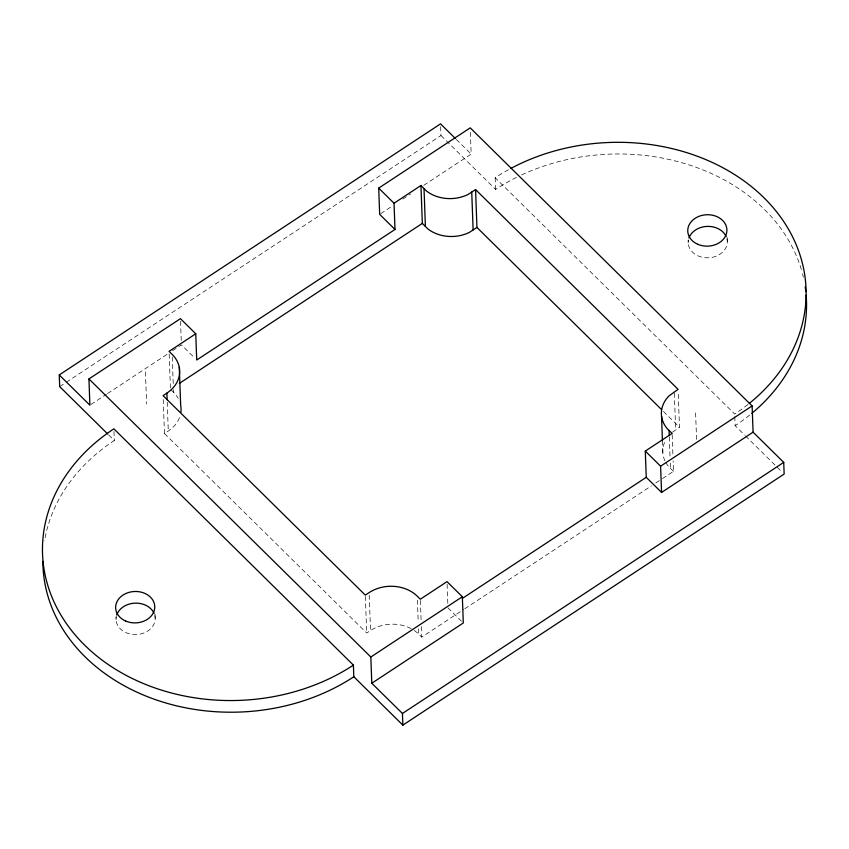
<?xml version="1.0" encoding="UTF-8"?>
<svg xmlns="http://www.w3.org/2000/svg" width="849" height="849" viewBox="0 0 849 849"><rect width="100%" height="100%" fill="white"/><g stroke="black" fill="none" stroke-linecap="round" stroke-linejoin="round"><path stroke-width="0.64" stroke-dasharray="4.25 3.18" d="M672.567 432.141L679.476 427.249L678.181 391.973M59.674 386.603L65.203 382.963M66.307 382.241L440.971 135.522L440.589 125.164M90.992 404.442L106.433 394.276M107.536 393.554L168.176 353.619M172.58 350.722L181.399 344.906L194.92 358.246M380.776 213.619L392.907 205.638M402.829 199.101L410.545 194.018M423.768 185.305L471.184 154.094L470.314 130.481M411.149 628.642A34.247 27.497 -2.1 0 0 370.514 630.51L366.704 633.014L164.473 433.521L168.282 431.016A34.247 27.497 -2.1 0 0 180.423 414.758M414.195 630.457A34.247 27.497 -2.1 0 1 418.653 634.086L421.72 637.111L463.681 609.476M464.785 608.754L651.427 485.851M655.852 482.943L661.371 479.303M662.475 478.581L673.522 471.301L673.13 460.848M673.522 471.301L669.192 467.215A34.247 27.497 -2.1 0 1 666.136 463.13M456.327 139.438L471.184 154.094M508.466 169.726A191.237 153.531 -2.1 0 0 495.169 177.749L734.693 414.036A191.237 153.531 -2.1 0 0 748.192 404.273M440.971 135.522L495.593 189.412A191.237 153.531 -2.1 0 1 516.5 177.399M734.788 416.626L735.128 425.699L744.552 434.996M745.496 435.93L782.269 472.203M663.462 411.457L679.476 427.249M447.985 607.873L461.495 621.213M171.222 390.009L173.525 392.28A34.247 27.497 -2.1 0 1 178.163 398.361M108.651 434.911L114.307 440.493A191.237 153.531 -2.1 0 0 44.541 540.887M727.169 237.444L727.306 241.328M695.607 412.911L696.594 439.846M688.104 240.288L688.199 242.878M674.329 393.172L675.666 429.764M672.175 434.709L672.939 455.626M669.309 436.917L670.073 457.823M670.264 463.055L670.455 468.277M662.443 440.918L662.92 453.982M495.169 177.749L495.593 189.412M447.115 584.261L447.837 603.936M420.372 600.519L421.146 621.436M421.337 626.658L421.72 637.111M417.411 600.116L418.217 622.328M418.461 628.865L418.653 634.086M369.219 595.223L370.514 630.51M365.357 596.423L366.704 633.014M180.54 321.293L181.262 340.969M172.23 356.994L173.238 384.438M173.429 389.67L173.525 392.28M169.163 353.98L170.416 387.951M167.232 402.267L168.282 431.016M163.22 399.55L164.473 433.521M155.038 614.135L155.187 618.263M145.444 371.958L146.622 404.028M113.968 431.419L114.307 440.493M115.973 616.852L116.08 619.685M749.688 415.076A191.237 153.531 -2.1 0 1 735.128 425.699M521.689 174.905A191.237 153.531 -2.1 0 1 802.209 272.571M802.517 273.749A191.237 153.531 -2.1 0 1 803.387 277.283M726.967 238.887A19.569 15.707 -2.1 0 1 708.087 257.809A19.569 15.707 -2.1 0 1 688.422 239.917M154.826 615.578A19.569 15.707 -2.1 0 1 135.893 634.564A19.569 15.707 -2.1 0 1 116.334 616.491M664.969 460.943A34.247 27.497 -2.1 0 1 665.786 439.899"/><path stroke-width="1.27" d="M107.706 433.988L59.674 386.603L59.25 374.94L440.535 123.869L455.393 138.525M59.25 374.94L89.888 405.164L88.933 378.93L180.444 318.672L195.758 333.784L196.724 360.018L394.997 229.463L394.032 203.229L378.707 188.117L470.219 127.859L752.118 405.939L753.084 432.173L783.723 462.397L784.147 474.06L402.861 725.131L353.831 676.77L353.407 665.117L113.872 428.83A191.237 153.531 -2.1 0 0 84.613 645.102A191.237 153.531 -2.1 0 0 353.407 665.117M195.758 333.784L169.068 351.359L172.135 354.383A34.247 27.497 -2.1 0 1 166.892 393.119L167.136 399.656M394.032 203.229L420.945 185.496L426.569 191.099A34.247 27.497 -2.1 0 0 467.969 194.517L475.557 189.56L678.086 389.351L669.108 395.836A34.247 27.497 -2.1 0 0 667.802 429.318L672.132 433.404L645.293 451.084L646.248 477.318L661.573 492.431L753.084 432.173M179.298 383.44L422.335 223.393L420.945 185.496M166.892 393.119L163.082 395.623L365.314 595.117L369.124 592.613A34.247 27.497 -2.1 0 1 417.262 596.189L420.329 599.214L447.02 581.639L462.344 596.751L463.299 622.986L371.788 683.243L402.437 713.478L402.861 725.131M422.335 223.393L427.96 228.997A34.247 27.497 -2.1 0 0 469.359 232.414L476.947 227.458L475.557 189.56M371.788 683.243L370.833 657.009L462.344 596.751M661.573 492.431L660.607 466.197L752.118 405.939M462.376 598.396L646.248 477.318M402.437 713.478L783.723 462.397M476.947 227.458L661.583 409.6M645.293 451.084L660.607 466.197M394.997 229.463L379.673 214.351L378.707 188.117M88.933 378.93L370.833 657.009M669.065 430.379L669.256 435.611M661.53 416.084L662.443 440.918M471.736 192.076L473.126 229.973M424.012 188.52L425.402 226.418M179.288 367.32L180.667 405.217A34.247 27.497 -2.1 0 1 180.869 412.391M353.831 676.77A191.237 153.531 -2.1 0 1 151.568 698.239A191.237 153.531 -2.1 0 1 42.874 561.348M510.981 168.367A191.237 153.531 -2.1 0 1 763.962 197.753A191.237 153.531 -2.1 0 1 749.264 403.413M806.157 295.197A191.237 153.531 -2.1 0 1 751.811 413.346M805.192 286.803A191.237 153.531 -2.1 0 1 805.807 291.589M688.953 237.985A19.569 15.707 -2.1 0 1 707.111 226.407A19.569 15.707 -2.1 0 1 726.15 236.521M116.727 615.037A19.569 15.707 -2.1 0 1 134.906 603.161A19.569 15.707 -2.1 0 1 154.104 613.445M125.779 621.086A19.569 15.707 -2.1 0 0 154.762 606.611A19.569 15.707 -2.1 0 0 125.058 593.886A19.569 15.707 -2.1 0 0 125.779 621.086M697.836 244.31A19.569 15.707 -2.1 0 0 726.893 229.92A19.569 15.707 -2.1 0 0 697.252 217.1A19.569 15.707 -2.1 0 0 697.836 244.31"/></g></svg>
